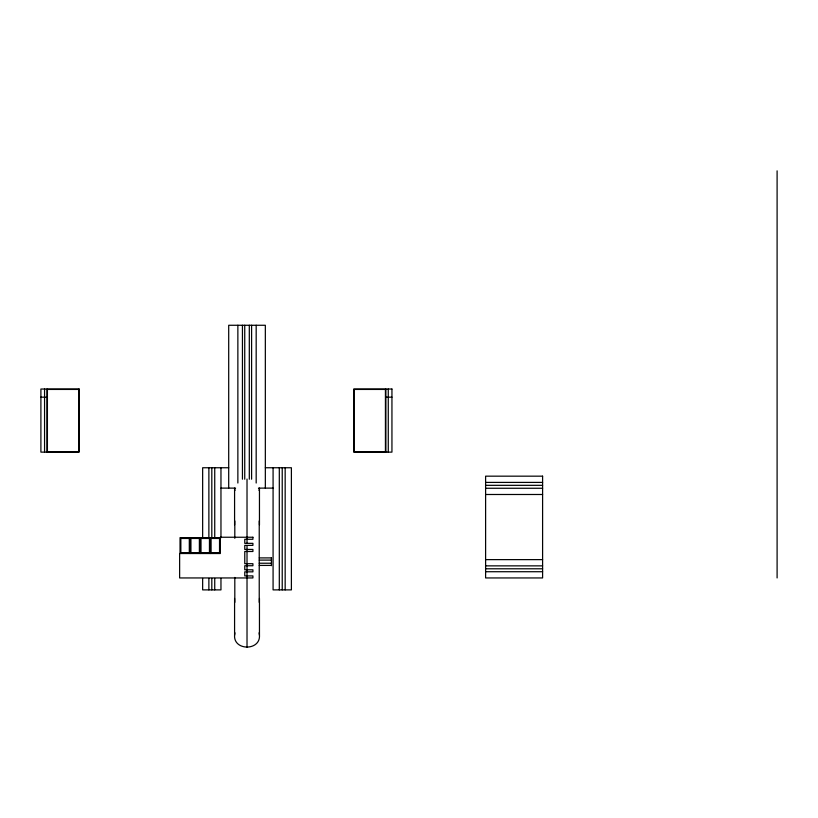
<?xml version="1.0" encoding="UTF-8"?>
<svg xmlns="http://www.w3.org/2000/svg" width="818" height="818" viewBox="0 0 818 818"><rect width="100%" height="100%" fill="white"/><g stroke="black" fill="none" stroke-linecap="round" stroke-linejoin="round"><path stroke-width="1.23" d="M259.459 598.449L259.459 635.228C260.584 650.995 233.457 650.995 234.582 635.228L234.582 598.449M234.582 635.228L234.95 632.825M259.091 490.503L259.459 488.101L259.459 524.88M40.9 397.17L47.004 397.17M385.84 397.17L391.945 397.17M228.703 467.753L202.649 467.753L202.649 537.733M265.339 467.753L291.392 467.753L291.392 589.89L273.079 589.89L273.079 467.753M485.606 482.405L542.6 482.405M485.606 485.33L542.6 485.33M220.962 488.111L235.574 488.111M258.468 488.111L273.079 488.111M485.606 488.264L542.6 488.264M485.606 494.491L542.6 494.491M220.339 537.641L180.042 537.641L180.042 553.52M259.234 557.907L271.443 557.907M485.606 559.624L542.6 559.624M259.234 560.105L271.443 560.105M259.234 563.224L271.443 563.224M259.234 565.422L271.443 565.422M485.606 565.862L542.6 565.862M485.606 568.786L542.6 568.786M485.606 571.721L542.6 571.721M259.091 632.825L259.459 635.228M234.95 490.503L234.582 488.101L234.582 524.88M777.1 170.85L777.1 577.948M388.274 389.031L388.274 452.129M385.84 389.031L385.84 452.129M285.165 467.753L285.165 589.89M282.23 467.753L282.23 589.89M279.306 467.753L279.306 589.89M271.443 557.631L271.443 565.698M265.339 488.111L265.339 325.267L228.703 325.267L228.703 488.111M259.234 520.954L259.234 602.375M256.177 325.267L256.177 483.029M251.596 325.267L251.596 479.205M249.306 325.267L249.306 479.205M247.016 479.082L247.016 543.224M247.016 545.688L247.016 647.15M244.735 325.267L244.735 479.205M242.445 325.267L242.445 479.205M237.864 325.267L237.864 483.029M234.807 520.954L234.807 538.295M234.807 577.426L234.807 602.375M220.962 467.753L220.962 537.733M220.962 578.438L220.962 589.89L202.649 589.89L202.649 578.438M214.735 467.753L214.735 537.733M214.735 578.438L214.735 589.89M211.811 467.753L211.811 537.733M211.811 578.438L211.811 589.89M210.267 537.641L210.267 553.52M208.876 467.753L208.876 537.733M208.876 578.438L208.876 589.89M200.195 537.641L200.195 553.52M190.113 537.641L190.113 553.52M47.004 389.031L47.004 452.129M44.561 389.031L44.561 452.129M79.172 389.031L40.9 389.031L40.9 452.129L79.172 452.129L79.172 389.031M391.945 389.031L353.673 389.031L353.673 452.129L391.945 452.129L391.945 389.031M78.763 389.44L47.413 389.44L47.413 451.72L78.763 451.72L78.763 389.44M385.431 389.44L354.082 389.44L354.082 451.72L385.431 451.72L385.431 389.44M542.6 476.168L485.606 476.168L485.606 577.948L542.6 577.948L542.6 476.168M252.915 537.242L220.339 537.242L220.339 553.52L179.633 553.52L179.633 577.948L252.915 577.948L252.915 575.913L244.766 575.913L244.766 571.843L252.915 571.843L252.915 569.809L244.766 569.809L244.766 565.739L252.915 565.739L252.915 563.704L244.766 563.704L244.766 551.485L252.915 551.485L252.915 549.451L244.766 549.451L244.766 545.381L252.915 545.381L252.915 543.346L244.766 543.346L244.766 539.277L252.915 539.277L252.915 537.242M189.306 538.459L180.85 538.459L180.85 552.712L189.306 552.712L189.306 538.459M199.377 538.459L190.931 538.459L190.931 552.712L199.377 552.712L199.377 538.459M209.449 538.459L201.003 538.459L201.003 552.712L209.449 552.712L209.449 538.459M219.531 538.459L211.085 538.459L211.085 552.712L219.531 552.712L219.531 538.459"/></g></svg>
